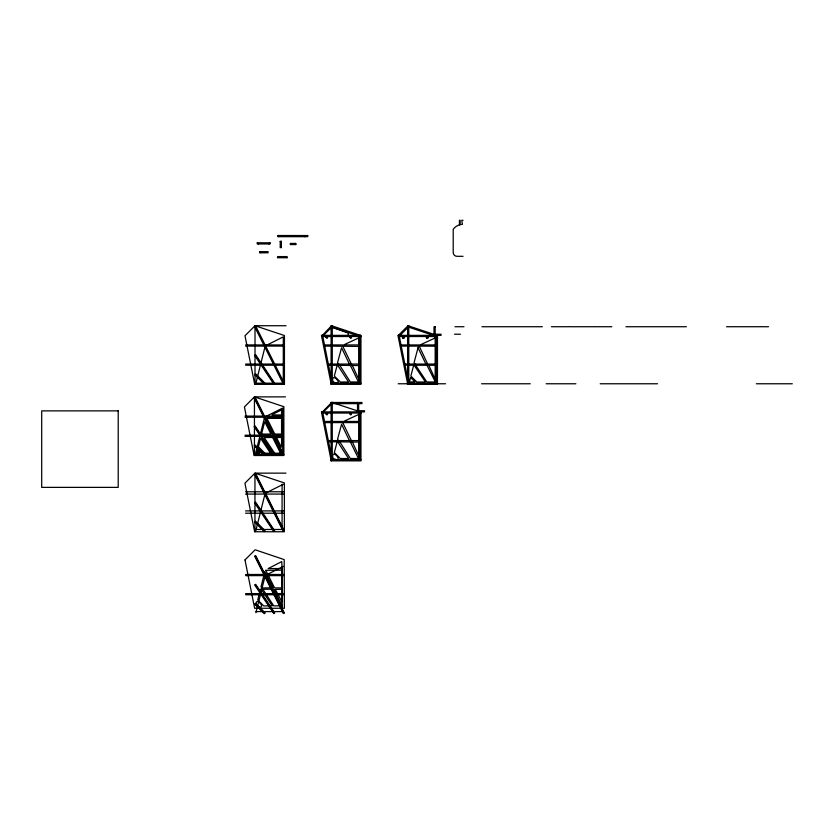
<?xml version="1.0" encoding="UTF-8"?>
<svg xmlns="http://www.w3.org/2000/svg" width="834" height="834" viewBox="0 0 834 834"><rect width="100%" height="100%" fill="white"/><g stroke="black" fill="none" stroke-linecap="round" stroke-linejoin="round"><path stroke-width="1.25" d="M331.108 327.772L331.119 326.146L332.015 325.896L360.444 335.362L360.955 336.227M358.662 377.687L358.057 377.833L352.261 365.219M358.651 454.269L358.12 454.436L352.261 441.728M435.171 381.659L427.05 365.365M414.779 381.67L410.776 377.604M256.862 452.966L257.362 450.975M258.446 446.638L260.437 438.674M261.688 433.659L264.576 422.108M255.85 530.612L265.17 493.321L283.237 484.293M255.913 612.74L265.233 575.45L283.289 566.422M413.685 365.219L410.849 376.03L416.864 382.024L425.017 382.024M425.903 364.062L418.043 347.747L414.06 362.686L415.051 364.062M410.62 377.541L409.4 381.941L414.738 381.889M331.108 383.192L331.108 325.865L332.266 325.865L331.901 327.064L360.079 336.456L360.371 335.341M407.628 383.192L407.628 325.865L408.775 325.865L408.41 327.064L436.589 336.456L436.953 335.362L408.608 325.917M417.74 347.966L418.293 347.872M398.371 335.393L407.628 326.146C409.119 325.427 406.721 326.24 408.441 326.959L399.423 335.977L398.61 335.164M268.861 243.955L270.007 242.809L270.007 243.955L257.258 243.955L257.258 242.809L270.007 242.809M360.955 412.736L360.298 411.829L331.796 402.374L321.601 412.778M280.224 241.599L281.371 241.422M421.399 344.338L435.171 337.968M272.186 414.581L281.298 410.026M337.165 365.219L334.33 376.03L340.355 382.024L348.56 381.993L337.655 365.219M337.165 441.728L334.33 452.549L340.355 458.533L348.56 458.502L337.655 441.739M428.77 365.219L434.566 377.833L435.171 377.687L434.722 377.979M304.316 236.679L307.725 235.542L307.725 236.679L278.024 236.679L278.024 235.532L307.725 235.532M339.73 365.219L350.311 381.962L358.474 382.014L350.29 365.219M339.73 441.728L350.311 458.471L358.474 458.533L350.29 441.728M434.879 382.045L426.82 381.962L415.968 365.688M360.955 336.519L322.591 336.519L322.591 335.372L360.955 335.372L360.955 384.338L330.983 384.338L330.983 383.192L332.109 382.973L322.57 335.237L321.444 335.466L331.213 384.338M437.464 335.372L437.464 384.338L407.503 384.338L407.503 383.192L408.629 382.973L399.079 335.237L397.954 335.466L407.732 384.338M360.955 411.892L360.955 460.858L330.983 460.858L330.983 459.711L332.109 459.482L322.57 411.756L321.444 411.975L331.213 460.858M419.21 346.089L427.592 363.895M349.415 364.062L341.575 347.757L337.551 362.686L338.541 364.062M349.415 440.581L341.575 424.266L337.562 439.174L338.541 440.581M342.691 346.089L351.364 364.062M342.691 422.598L351.364 440.581M463.037 220.28L461.765 220.28L462.401 224.315A12.156 12.156 0 0 0 453.488 228.933A1.272 1.272 0 0 0 453.216 229.715L453.216 252.483A3.826 3.826 0 0 0 457.042 256.309L463.037 256.309M290.18 243.434L295.841 243.434L295.841 244.581L290.18 244.581M268.183 252.806L259.833 252.806L259.833 251.66L268.183 251.66M277.576 256.591L287.073 256.591L287.073 257.737L277.347 257.737M286.031 325.729L255.016 325.729L244.987 335.758L254.704 384.338L284.436 384.338L284.436 335.539L255.016 325.729L255.016 384.338M454.968 326.73L463.996 326.73M481.906 326.73L498.492 326.73M499.253 326.73L525.013 326.73M525.774 326.73L542.35 326.73M551.41 326.73L567.985 326.73M568.757 326.73L594.517 326.73M595.278 326.73L611.854 326.73M625.948 326.73L669.045 326.73M669.817 326.73L686.392 326.73M726.56 326.73L733.899 326.73M734.66 326.73L760.42 326.73M761.181 326.73L768.521 326.73M435.171 334.226L441.04 334.226L441.04 335.372L399.111 335.372L399.111 336.519L437.464 336.519M454.551 334.226L460.42 334.226M323.717 335.164L322.101 335.164L322.904 335.977L331.922 326.959L331.119 326.146L321.601 336.258M360.955 336.644L358.662 336.644L358.662 383.192M437.464 336.644L435.171 336.644L435.171 383.192M245.613 344.942L283.862 344.942M358.662 344.942L324.509 344.942L324.509 346.089L358.662 346.402M435.171 344.942L401.018 344.942L401.018 346.089L435.067 346.173M245.613 346.089L283.862 346.089M245.613 364.062L283.862 364.062M358.662 364.062L328.335 364.062L328.335 365.219L358.662 365.532M435.171 364.062L404.844 364.062L404.844 365.219L435.056 365.282M245.613 365.219L283.862 365.219M330.983 383.192L360.955 383.192M407.503 383.192L437.464 383.192M398.214 383.765L445.564 383.765M481.572 383.765L530.247 383.765M546.187 383.765L575.887 383.765M600.188 383.765L657.515 383.765M756.334 383.765L792.3 383.765M285.457 396.88L254.443 396.88L244.414 406.919L254.13 455.5L283.862 455.5L283.862 406.69L254.443 396.88L254.443 455.5M332.266 402.488L361.966 402.488L361.966 403.635L332.266 403.635M358.662 410.735L364.521 410.735L364.521 411.892L322.591 411.892L322.591 413.038L360.955 413.038M360.955 413.164L358.662 413.164L358.662 459.711M272.27 414.946L281.381 414.946M245.04 416.093L283.289 416.093M245.04 417.24L283.289 417.24M267.255 418.387L281.381 418.387M358.662 421.451L324.509 421.451L324.509 422.598L358.662 422.598M262.001 434.076L270.633 434.076M274.907 434.076L281.381 434.076M245.04 435.223L283.289 435.223M245.04 436.37L283.289 436.37M264.545 437.516L272.541 437.516M276.825 437.516L281.381 437.516M358.662 440.581L328.335 440.581L328.335 441.728L358.662 442.051M257.049 453.206L259.541 453.206M264.951 453.206L270.153 453.206M274.751 453.206L280.193 453.206M330.983 459.711L360.955 459.711M285.968 473.139L254.954 473.139L244.925 483.178L254.641 531.758L284.384 531.758L284.384 482.949L254.954 473.139L254.954 531.758M245.55 491.779L283.81 491.779M245.55 494.072L283.81 494.072M245.55 510.908L283.81 510.908M245.55 513.202L283.81 513.202M255.85 529.465L282.08 529.465L282.08 484.293M245.613 574.48L283.862 574.48M245.613 575.627L283.862 575.627M245.613 593.61L283.862 593.61M245.613 594.757L283.862 594.757M255.913 611.593L282.142 611.593L282.142 566.422M345.005 344.932L344.89 344.338L358.662 337.968M345.005 421.451L344.89 420.847L358.662 414.477M414.102 365.219L425.194 381.618M281.975 256.591L287.073 257.602M332.266 327.408L348.205 333.079L348.205 335.372M295.319 243.434L295.841 244.279M257.258 242.809L258.404 243.955M331.108 402.655L331.922 403.468L322.904 412.486L322.101 411.673M255.579 373.799L265.139 383.359M255.173 374.205L264.732 383.765M254.766 374.612L264.336 384.172M258.498 446.826L264.816 453.154M255.006 444.96L264.566 454.52M254.599 445.366L264.159 454.926M254.193 445.773L263.763 455.333M257.685 450.881L259.676 452.883M255.517 521.219L265.087 530.778M255.11 521.615L264.68 531.185M254.704 522.021L264.274 531.592M255.579 603.336L265.139 612.907M255.173 603.743L264.732 613.313M254.766 604.15L264.336 613.72M255.652 354.763L274.782 383.452M255.173 355.076L274.303 383.765M254.693 355.399L273.823 384.088M264.388 437.819L274.594 453.123M255.079 425.913L274.209 454.603M254.599 426.237L273.729 454.926M254.12 426.549L273.25 455.249M260.781 438.611L270.31 452.904M255.59 502.172L274.72 530.862M255.11 502.495L274.24 531.185M254.631 502.808L273.761 531.498M255.652 584.3L274.782 612.99M255.173 584.613L274.303 613.313M254.693 584.936L273.823 613.626M255.684 326.125L284.384 383.515M255.173 326.386L283.862 383.765M254.662 326.636L283.351 384.026M267.089 418.668L274.74 433.972M276.648 437.798L281.204 446.909M255.11 397.286L283.81 454.666M254.599 397.537L283.289 454.926M254.089 397.797L282.778 455.187M264.941 422.067L270.8 433.795M272.718 437.621L280.37 452.925M255.621 473.545L284.321 530.924M255.11 473.795L283.81 531.185M254.599 474.056L283.289 531.435M255.684 555.663L284.384 613.053M255.173 555.924L283.862 613.313M254.662 556.184L283.351 613.563M278.024 235.532L278.4 236.679M259.833 251.66L260.062 252.806M460.087 224.669L460.087 220.28L459.44 220.28L459.44 224.846M436.318 336.644L436.318 383.192M408.775 325.865L408.775 383.192M359.808 336.644L359.808 383.192M359.808 413.164L359.808 459.711M332.266 325.865L332.266 383.192M332.266 459.711L332.266 402.374L331.108 402.374L331.108 459.711M281.569 410.203L281.569 414.759M281.569 418.585L281.569 433.888M281.569 437.714L281.569 446.826M281.371 247.761L281.371 241.318L280.224 241.318L280.224 247.761M265.806 570.32L274.563 587.897L281.986 587.907L282.028 570.154L265.806 570.32M273.114 587.668L264.826 571.707L261.011 586.813L261.939 587.991L273.104 587.761M275.366 589.45L281.913 601.898L282.048 589.325L275.376 589.398M398.099 336.029L398.099 336.029M325.948 337.405C327.825 340.699 328.335 334.298 325.958 337.343M325.948 413.925C327.574 417.261 328.606 410.901 325.958 413.852M349.863 337.405C351.437 340.772 352.501 334.455 349.873 337.343M349.863 413.925C351.594 417.25 352.313 410.922 349.873 413.852M402.468 337.405C403.083 339.845 406.148 336.206 403.062 338.364C401.561 336.019 406.367 336.383 402.468 337.395M426.372 337.405C427.144 339.74 430.052 336.31 426.81 338.281C425.048 335.549 430.771 336.655 426.382 337.343M282.08 568.548L268.141 568.59L281.756 561.574L282.08 568.569M282.08 605.661L273.875 589.2L262.898 589.284L273.75 605.901L282.08 605.724M272.124 605.661L261.271 589.284L260.427 589.19L257.758 599.959L263.773 605.953L272.113 605.755M421.233 344.588L421.233 344.567M256.226 605.63C269.173 612.073 254.537 593.798 256.236 605.578M332.797 381.701C345.756 388.112 331.077 369.921 332.808 381.649M332.797 458.21C345.766 464.632 331.077 446.43 332.808 458.168M245.008 559.906L254.641 608.267L284.384 608.267L284.196 559.593L255.141 549.794L245.008 559.906M265.233 345.912L255.913 383.192L283.289 383.192L283.289 336.873L265.233 345.912M264.659 417.063L255.34 454.353L282.716 454.353L282.716 408.034L264.659 417.063M435.171 326.73L434.024 326.73L434.024 335.758L435.171 335.758L435.171 326.73M358.662 403.249L357.515 403.249L357.515 412.267L358.662 412.267L358.662 403.249M118.209 410.87L41.7 410.87L41.7 487.379L118.209 487.379L118.209 410.87M436.88 335.341L437.464 336.227L436.88 335.341"/></g></svg>
